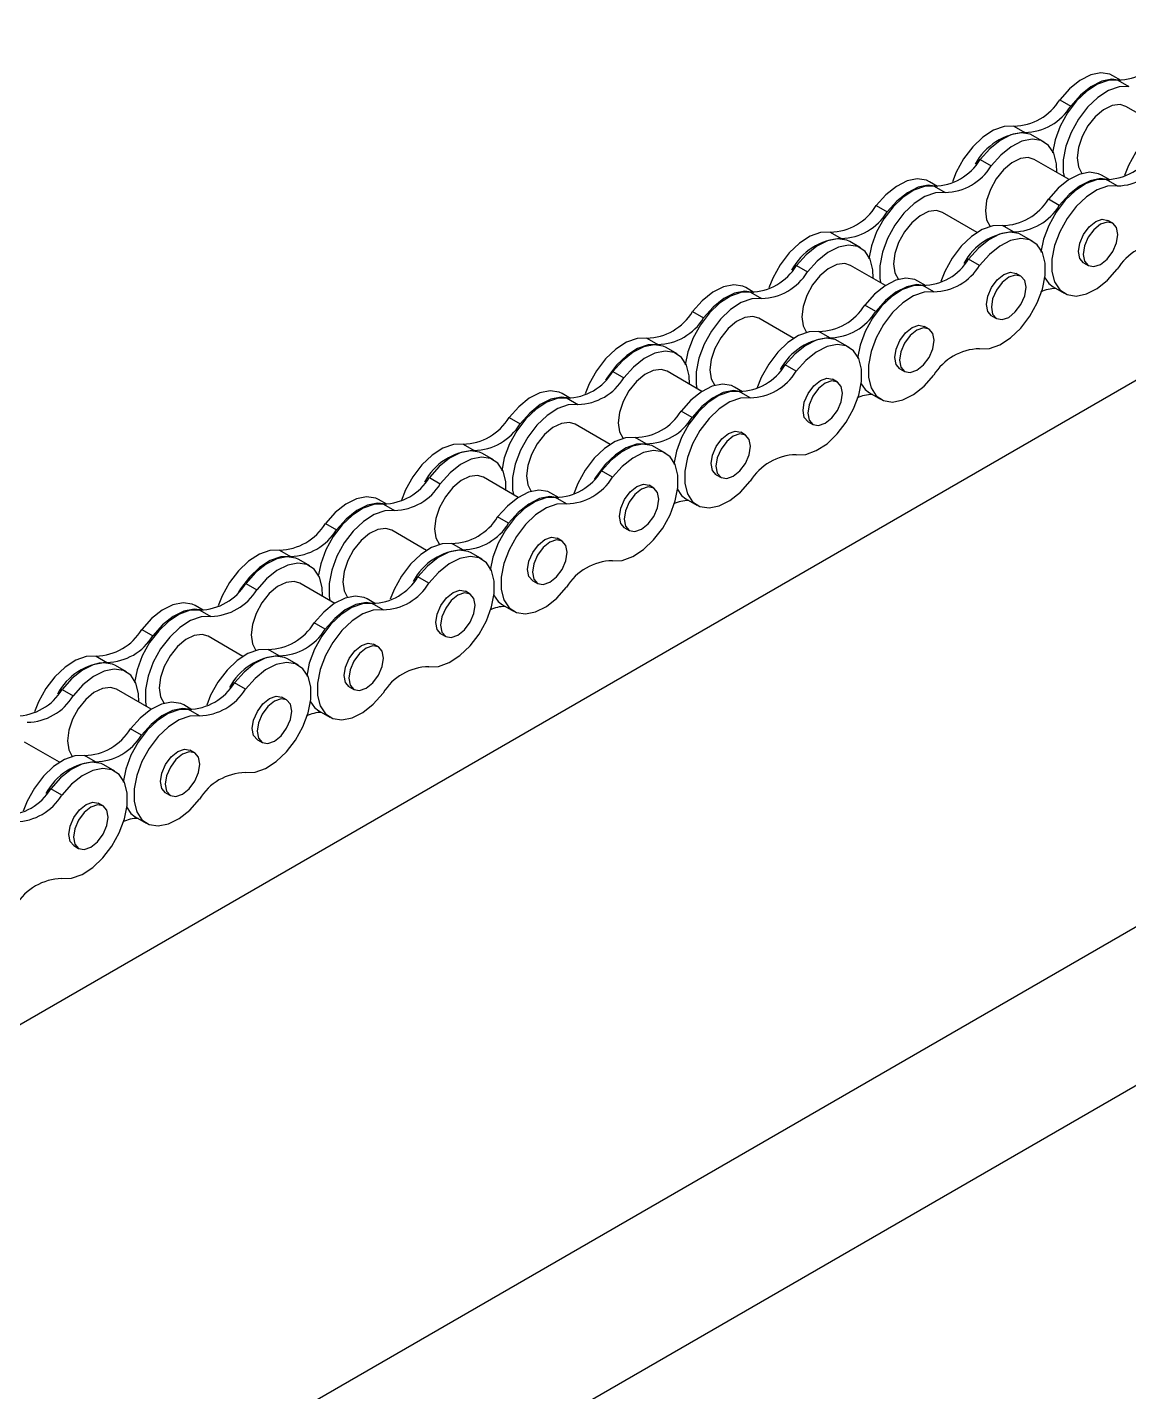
# Model space of a CAD drawing. Header units: metres. Extents: x 0 to 21025, y 0 to 14850.
# Drawn here: x 12612.5 to 12720.3, y 4971.5 to 5105 of the extents above; entities that cross this region are included whole.
import ezdxf

# ---------------------------------------------------------------- set-up
doc = ezdxf.new("R2010")
doc.units = ezdxf.units.M
doc.header["$LTSCALE"] = 25
doc.layers.add('SL4', color=4, linetype='Continuous')

msp = doc.modelspace()

# ---------------------------------------------------------------- linework, layer by layer
at = {"layer": 'SL4'}
for p, q in [((12149.854, 4740.748), (13086.753, 5281.608)), ((12196.152, 4714.021), (13133.051, 5254.881)), ((13139.786, 5243.215), (12202.887, 4702.355)), ((12719.542, 5099.795), (12718.742, 5100.256)), ((12719.21, 5099.823), (12720.285, 5099.202)), ((12713.537, 5097.913), (12714.612, 5097.293)), ((12723.426, 5095.289), (12720.019, 5097.256)), ((12709.047, 5095.321), (12710.122, 5094.701)), ((12712.019, 5093.769), (12710.944, 5094.39)), ((12705.74, 5092.047), (12706.814, 5091.426)), ((12714.446, 5090.105), (12711.039, 5092.072)), ((12718.426, 5090.071), (12717.627, 5090.532)), ((12701.581, 5089.427), (12700.782, 5089.888)), ((12701.249, 5089.455), (12702.324, 5088.834)), ((12719.169, 5089.478), (12718.094, 5090.099)), ((12713.496, 5087.569), (12712.422, 5088.189)), ((12695.577, 5087.545), (12696.652, 5086.924)), ((12705.466, 5084.921), (12702.059, 5086.888)), ((12691.087, 5084.953), (12692.162, 5084.332)), ((12709.006, 5084.977), (12707.932, 5085.597)), ((12718.719, 5085.835), (12718.253, 5086.104)), ((12694.059, 5083.401), (12692.984, 5084.021)), ((12710.903, 5084.045), (12709.829, 5084.666)), ((12705.699, 5081.702), (12704.624, 5082.322)), ((12687.779, 5081.678), (12688.854, 5081.058)), ((12696.486, 5079.737), (12693.079, 5081.703)), ((12709.739, 5080.651), (12709.273, 5080.92)), ((12715.855, 5081.95), (12716.321, 5081.681)), ((12700.466, 5079.702), (12699.666, 5080.164)), ((12701.208, 5079.11), (12700.134, 5079.73)), ((12712.889, 5079.596), (12713.964, 5078.975)), ((12683.621, 5079.058), (12682.821, 5079.52)), ((12683.289, 5079.086), (12684.364, 5078.466)), ((12677.616, 5077.177), (12678.691, 5076.556)), ((12695.536, 5077.2), (12694.461, 5077.821)), ((12687.505, 5074.553), (12684.098, 5076.519)), ((12700.759, 5075.467), (12700.293, 5075.736)), ((12706.875, 5076.766), (12707.341, 5076.497)), ((12673.126, 5074.584), (12674.201, 5073.964)), ((12691.046, 5074.608), (12689.971, 5075.229)), ((12692.943, 5073.677), (12691.868, 5074.297)), ((12676.098, 5073.033), (12675.023, 5073.653)), ((12687.738, 5071.334), (12686.663, 5071.954)), ((12697.895, 5071.581), (12698.36, 5071.313)), ((12669.819, 5071.31), (12670.893, 5070.689)), ((12678.525, 5069.368), (12675.118, 5071.335)), ((12691.778, 5070.283), (12691.313, 5070.552)), ((12665.66, 5068.69), (12664.861, 5069.151)), ((12682.505, 5069.334), (12681.706, 5069.796)), ((12683.248, 5068.741), (12682.173, 5069.362)), ((12694.929, 5069.227), (12696.004, 5068.607)), ((12665.328, 5068.718), (12666.403, 5068.097)), ((12659.656, 5066.808), (12660.731, 5066.188)), ((12677.575, 5066.832), (12676.501, 5067.452)), ((12688.914, 5066.397), (12689.38, 5066.128)), ((12669.545, 5064.184), (12666.138, 5066.151)), ((12682.798, 5065.099), (12682.332, 5065.367)), ((12655.166, 5064.216), (12656.241, 5063.596)), ((12673.085, 5064.24), (12672.011, 5064.86)), ((12674.982, 5063.308), (12673.908, 5063.929)), ((12658.138, 5062.664), (12657.063, 5063.285)), ((12651.858, 5060.942), (12652.933, 5060.321)), ((12660.565, 5059), (12657.158, 5060.967)), ((12669.778, 5060.965), (12668.703, 5061.586)), ((12679.934, 5061.213), (12680.4, 5060.944)), ((12673.818, 5059.914), (12673.352, 5060.183)), ((12647.7, 5058.321), (12646.9, 5058.783)), ((12647.368, 5058.349), (12648.443, 5057.729)), ((12664.545, 5058.966), (12663.745, 5059.427)), ((12665.287, 5058.373), (12664.213, 5058.994)), ((12676.968, 5058.859), (12678.043, 5058.238)), ((12659.615, 5056.464), (12658.54, 5057.084)), ((12641.695, 5056.44), (12642.77, 5055.819)), ((12651.584, 5053.816), (12648.177, 5055.783)), ((12670.954, 5056.029), (12671.42, 5055.76)), ((12655.125, 5053.871), (12654.05, 5054.492)), ((12664.838, 5054.73), (12664.372, 5054.999)), ((12637.205, 5053.848), (12638.28, 5053.227)), ((12640.177, 5052.296), (12639.102, 5052.916)), ((12657.022, 5052.94), (12655.947, 5053.56)), ((12633.898, 5050.573), (12634.972, 5049.953)), ((12642.604, 5048.632), (12639.197, 5050.598)), ((12651.817, 5050.597), (12650.742, 5051.217)), ((12661.974, 5050.845), (12662.439, 5050.576)), ((12646.584, 5048.597), (12645.785, 5049.059)), ((12655.857, 5049.546), (12655.392, 5049.815)), ((12629.739, 5047.953), (12628.94, 5048.415)), ((12629.407, 5047.981), (12630.482, 5047.361)), ((12647.327, 5048.005), (12646.252, 5048.625)), ((12659.008, 5048.491), (12660.083, 5047.87)), ((12641.654, 5046.095), (12640.58, 5046.716)), ((12623.735, 5046.071), (12624.81, 5045.451)), ((12633.624, 5043.447), (12630.217, 5045.414)), ((12652.993, 5045.66), (12653.459, 5045.392)), ((12637.164, 5043.503), (12636.09, 5044.124)), ((12646.877, 5044.362), (12646.411, 5044.631)), ((12619.245, 5043.479), (12620.32, 5042.859)), ((12622.217, 5041.927), (12621.142, 5042.548)), ((12639.061, 5042.572), (12637.987, 5043.192)), ((12633.857, 5040.228), (12632.782, 5040.849)), ((12615.937, 5040.205), (12617.012, 5039.584)), ((12624.644, 5038.263), (12621.237, 5040.23)), ((12644.013, 5040.476), (12644.479, 5040.207)), ((12628.624, 5038.229), (12627.824, 5038.69)), ((12629.366, 5037.636), (12628.292, 5038.257)), ((12637.897, 5039.178), (12637.431, 5039.446)), ((12641.047, 5038.122), (12642.122, 5037.502)), ((12623.694, 5035.727), (12622.619, 5036.347)), ((12615.663, 5033.079), (12612.256, 5035.046)), ((12628.917, 5033.993), (12628.451, 5034.262)), ((12635.033, 5035.292), (12635.499, 5035.023)), ((12619.204, 5033.135), (12618.129, 5033.755)), ((12621.101, 5032.203), (12620.026, 5032.824)), ((12615.896, 5029.86), (12614.821, 5030.481)), ((12619.936, 5028.809), (12619.471, 5029.078)), ((12626.053, 5030.108), (12626.518, 5029.839)), ((12623.087, 5027.754), (12624.162, 5027.133)), ((12617.072, 5024.924), (12617.538, 5024.655))]:
    msp.add_line(p, q, dxfattribs=at)
at = {"layer": 'SL4', "flags": 128}
for points in [[(12719.21, 5099.823), (12718.26, 5099.791), (12717.23, 5099.424), (12716.182, 5098.744), (12715.184, 5097.793), (12714.297, 5096.632), (12713.579, 5095.334), (12713.073, 5093.98), (12712.819, 5092.718)], [(12718.742, 5100.256), (12718.45, 5100.395), (12717.564, 5100.532), (12716.565, 5100.33), (12715.518, 5099.801), (12714.487, 5098.978), (12713.537, 5097.913)], [(12719.46, 5099.797), (12718.639, 5099.912), (12717.64, 5099.71), (12716.593, 5099.18), (12715.562, 5098.358), (12714.612, 5097.293)], [(12720.285, 5099.202), (12719.335, 5099.171), (12718.304, 5098.804), (12717.257, 5098.123), (12716.258, 5097.173), (12715.372, 5096.012), (12714.653, 5094.714), (12714.148, 5093.36), (12713.887, 5092.035), (12713.887, 5090.823), (12713.961, 5090.385)], [(12720.019, 5097.256), (12719.44, 5097.435), (12718.663, 5097.339), (12717.83, 5096.93), (12717.017, 5096.246), (12716.294, 5095.347), (12715.726, 5094.312), (12715.364, 5093.235), (12715.239, 5092.21)], [(12725.892, 5095.965), (12724.943, 5095.934), (12723.912, 5095.566), (12722.864, 5094.886), (12721.866, 5093.936), (12720.979, 5092.775), (12720.261, 5091.477), (12719.874, 5090.507)], [(12709.047, 5095.321), (12708.098, 5095.29), (12707.067, 5094.922), (12706.019, 5094.242), (12705.021, 5093.292), (12704.135, 5092.131), (12703.416, 5090.832), (12703.03, 5089.862)], [(12710.944, 5094.39), (12710.652, 5094.528), (12709.766, 5094.666), (12708.767, 5094.463), (12707.72, 5093.934), (12706.689, 5093.111), (12705.74, 5092.047)], [(12713.24, 5090.802), (12713.212, 5091.646), (12712.951, 5092.669), (12712.446, 5093.439), (12711.727, 5093.908), (12710.841, 5094.045), (12709.842, 5093.843), (12708.795, 5093.314), (12707.764, 5092.491), (12706.814, 5091.426)], [(12711.039, 5092.072), (12710.459, 5092.251), (12709.682, 5092.154), (12708.85, 5091.746), (12708.036, 5091.062), (12707.314, 5090.162), (12706.746, 5089.128), (12706.384, 5088.051), (12706.259, 5087.026)], [(12715.239, 5092.21), (12715.364, 5091.329), (12715.709, 5090.689)], [(12717.627, 5090.532), (12717.334, 5090.671), (12716.448, 5090.808), (12715.45, 5090.606), (12714.402, 5090.077), (12713.371, 5089.254), (12712.422, 5088.189)], [(12701.249, 5089.455), (12700.3, 5089.423), (12699.269, 5089.056), (12698.221, 5088.375), (12697.223, 5087.425), (12696.337, 5086.264), (12695.618, 5084.966), (12695.112, 5083.612), (12694.858, 5082.35)], [(12700.782, 5089.888), (12700.49, 5090.026), (12699.603, 5090.164), (12698.605, 5089.962), (12697.557, 5089.433), (12696.526, 5088.61), (12695.577, 5087.545)], [(12701.5, 5089.429), (12700.678, 5089.543), (12699.68, 5089.341), (12698.632, 5088.812), (12697.601, 5087.989), (12696.652, 5086.924)], [(12718.094, 5090.099), (12717.145, 5090.067), (12716.114, 5089.7), (12715.066, 5089.019), (12714.068, 5088.069), (12713.181, 5086.908), (12712.463, 5085.61), (12711.957, 5084.256), (12711.703, 5082.994)], [(12719.169, 5089.478), (12718.219, 5089.447), (12717.189, 5089.079), (12716.141, 5088.399), (12715.143, 5087.448), (12714.256, 5086.288), (12713.538, 5084.989), (12713.032, 5083.635), (12712.771, 5082.311), (12712.771, 5081.099), (12713.032, 5080.076), (12713.538, 5079.305), (12714.256, 5078.837), (12715.143, 5078.7), (12716.141, 5078.902), (12717.189, 5079.431), (12718.219, 5080.254), (12719.169, 5081.318)], [(12718.344, 5090.073), (12717.523, 5090.188), (12716.524, 5089.985), (12715.477, 5089.456), (12714.446, 5088.633), (12713.496, 5087.569)], [(12702.324, 5088.834), (12701.375, 5088.803), (12700.344, 5088.435), (12699.296, 5087.755), (12698.298, 5086.804), (12697.412, 5085.644), (12696.693, 5084.345), (12696.187, 5082.991), (12695.926, 5081.667), (12695.926, 5080.455), (12696, 5080.017)], [(12702.059, 5086.888), (12701.479, 5087.067), (12700.702, 5086.97), (12699.87, 5086.562), (12699.056, 5085.878), (12698.333, 5084.978), (12697.766, 5083.944), (12697.403, 5082.867), (12697.279, 5081.842)], [(12706.259, 5087.026), (12706.384, 5086.145), (12706.729, 5085.505)], [(12691.087, 5084.953), (12690.137, 5084.921), (12689.107, 5084.554), (12688.059, 5083.874), (12687.061, 5082.923), (12686.174, 5081.762), (12685.456, 5080.464), (12685.069, 5079.494)], [(12707.932, 5085.597), (12706.982, 5085.566), (12705.951, 5085.198), (12704.904, 5084.518), (12703.905, 5083.567), (12703.019, 5082.406), (12702.3, 5081.108), (12701.914, 5080.138)], [(12709.829, 5084.666), (12709.536, 5084.804), (12708.65, 5084.941), (12707.652, 5084.739), (12706.604, 5084.21), (12705.573, 5083.387), (12704.624, 5082.322)], [(12715.358, 5083.048), (12715.487, 5083.872), (12715.855, 5084.719), (12716.405, 5085.462), (12717.054, 5085.985), (12717.703, 5086.211), (12718.253, 5086.104)], [(12715.824, 5082.779), (12715.953, 5082.104), (12716.321, 5081.681), (12716.871, 5081.574), (12717.52, 5081.8), (12718.169, 5082.323), (12718.719, 5083.066), (12719.087, 5083.913), (12719.216, 5084.737), (12719.087, 5085.412), (12718.719, 5085.835), (12718.169, 5085.942), (12717.52, 5085.717), (12716.871, 5085.193), (12716.321, 5084.451), (12715.953, 5083.603), (12715.824, 5082.779)], [(12692.984, 5084.021), (12692.692, 5084.16), (12691.805, 5084.297), (12690.807, 5084.095), (12689.759, 5083.566), (12688.728, 5082.743), (12687.779, 5081.678)], [(12695.279, 5080.433), (12695.252, 5081.277), (12694.991, 5082.301), (12694.485, 5083.071), (12693.766, 5083.539), (12692.88, 5083.677), (12691.882, 5083.474), (12690.834, 5082.945), (12689.803, 5082.123), (12688.854, 5081.058)], [(12705.699, 5073.542), (12706.648, 5073.574), (12707.679, 5073.941), (12708.726, 5074.621), (12709.725, 5075.572), (12710.611, 5076.733), (12711.33, 5078.031), (12711.836, 5079.385), (12712.097, 5080.71), (12712.097, 5081.922), (12711.836, 5082.945), (12711.33, 5083.715), (12710.611, 5084.183), (12709.725, 5084.321), (12708.726, 5084.119), (12707.679, 5083.59), (12706.648, 5082.767), (12705.699, 5081.702)], [(12715.855, 5081.95), (12715.855, 5081.95), (12715.487, 5082.373), (12715.358, 5083.048)], [(12693.079, 5081.703), (12692.499, 5081.882), (12691.722, 5081.786), (12690.89, 5081.378), (12690.076, 5080.693), (12689.353, 5079.794), (12688.785, 5078.76), (12688.423, 5077.682), (12688.299, 5076.657)], [(12697.279, 5081.842), (12697.403, 5080.96), (12697.749, 5080.32)], [(12706.378, 5077.864), (12706.507, 5078.688), (12706.875, 5079.535), (12707.425, 5080.277), (12708.074, 5080.801), (12708.723, 5081.027), (12709.273, 5080.92)], [(12682.821, 5079.52), (12682.529, 5079.658), (12681.643, 5079.795), (12680.644, 5079.593), (12679.597, 5079.064), (12678.566, 5078.241), (12677.616, 5077.177)], [(12700.134, 5079.73), (12699.184, 5079.699), (12698.153, 5079.331), (12697.106, 5078.651), (12696.107, 5077.701), (12695.221, 5076.54), (12694.502, 5075.242), (12693.997, 5073.888), (12693.742, 5072.626)], [(12699.666, 5080.164), (12699.374, 5080.302), (12698.487, 5080.44), (12697.489, 5080.237), (12696.442, 5079.708), (12695.411, 5078.885), (12694.461, 5077.821)], [(12700.384, 5079.705), (12699.562, 5079.819), (12698.564, 5079.617), (12697.516, 5079.088), (12696.485, 5078.265), (12695.536, 5077.2)], [(12706.844, 5077.595), (12706.973, 5076.92), (12707.34, 5076.497), (12707.891, 5076.39), (12708.54, 5076.615), (12709.189, 5077.139), (12709.739, 5077.881), (12710.107, 5078.729), (12710.236, 5079.553), (12710.107, 5080.228), (12709.739, 5080.651), (12709.189, 5080.758), (12708.54, 5080.532), (12707.891, 5080.009), (12707.34, 5079.266), (12706.973, 5078.419), (12706.844, 5077.595)], [(12712.016, 5080.566), (12712.463, 5079.926), (12712.889, 5079.596)], [(12683.289, 5079.086), (12682.339, 5079.055), (12681.309, 5078.687), (12680.261, 5078.007), (12679.263, 5077.056), (12678.376, 5075.896), (12677.658, 5074.597), (12677.152, 5073.243), (12676.898, 5071.982)], [(12684.364, 5078.466), (12683.414, 5078.434), (12682.383, 5078.067), (12681.336, 5077.386), (12680.337, 5076.436), (12679.451, 5075.275), (12678.732, 5073.977), (12678.227, 5072.623), (12677.966, 5071.298), (12677.966, 5070.086), (12678.04, 5069.649)], [(12683.539, 5079.061), (12682.718, 5079.175), (12681.719, 5078.973), (12680.672, 5078.444), (12679.641, 5077.621), (12678.691, 5076.556)], [(12701.208, 5079.11), (12700.259, 5079.078), (12699.228, 5078.711), (12698.18, 5078.031), (12697.182, 5077.08), (12696.296, 5075.919), (12695.577, 5074.621), (12695.071, 5073.267), (12694.81, 5071.942), (12694.81, 5070.73), (12695.071, 5069.707), (12695.577, 5068.937), (12696.296, 5068.469), (12697.182, 5068.331), (12698.18, 5068.533), (12699.228, 5069.062), (12700.259, 5069.885), (12701.208, 5070.95)], [(12706.875, 5076.766), (12706.875, 5076.766), (12706.507, 5077.189), (12706.378, 5077.864)], [(12684.098, 5076.519), (12683.519, 5076.698), (12682.742, 5076.602), (12681.909, 5076.193), (12681.096, 5075.509), (12680.373, 5074.61), (12679.805, 5073.576), (12679.443, 5072.498), (12679.318, 5071.473)], [(12688.299, 5076.657), (12688.423, 5075.776), (12688.768, 5075.136)], [(12697.398, 5072.679), (12697.527, 5073.503), (12697.895, 5074.351), (12698.445, 5075.093), (12699.094, 5075.617), (12699.743, 5075.843), (12700.293, 5075.736)], [(12697.863, 5072.411), (12697.993, 5071.736), (12698.36, 5071.313), (12698.91, 5071.206), (12699.559, 5071.431), (12700.208, 5071.955), (12700.759, 5072.697), (12701.126, 5073.545), (12701.255, 5074.369), (12701.126, 5075.044), (12700.759, 5075.467), (12700.208, 5075.574), (12699.559, 5075.348), (12698.91, 5074.824), (12698.36, 5074.082), (12697.993, 5073.235), (12697.863, 5072.411)], [(12673.126, 5074.584), (12672.177, 5074.553), (12671.146, 5074.186), (12670.098, 5073.505), (12669.1, 5072.555), (12668.214, 5071.394), (12667.495, 5070.096), (12667.109, 5069.126)], [(12689.971, 5075.229), (12689.022, 5075.197), (12687.991, 5074.83), (12686.943, 5074.149), (12685.945, 5073.199), (12685.058, 5072.038), (12684.34, 5070.74), (12683.913, 5069.648)], [(12691.868, 5074.297), (12691.576, 5074.435), (12690.689, 5074.573), (12689.691, 5074.371), (12688.644, 5073.842), (12687.613, 5073.019), (12686.663, 5071.954)], [(12674.201, 5073.964), (12673.252, 5073.933), (12672.221, 5073.565), (12671.173, 5072.885), (12670.175, 5071.934), (12669.289, 5070.773), (12669.101, 5070.475)], [(12675.023, 5073.653), (12674.731, 5073.791), (12673.845, 5073.929), (12672.846, 5073.727), (12671.799, 5073.197), (12670.768, 5072.375), (12669.819, 5071.31)], [(12677.319, 5070.065), (12677.291, 5070.909), (12677.03, 5071.932), (12676.525, 5072.702), (12675.806, 5073.171), (12674.92, 5073.308), (12673.921, 5073.106), (12672.874, 5072.577), (12671.843, 5071.754), (12670.893, 5070.689)], [(12687.738, 5063.174), (12688.687, 5063.205), (12689.718, 5063.573), (12690.766, 5064.253), (12691.764, 5065.203), (12692.651, 5066.364), (12693.369, 5067.663), (12693.875, 5069.017), (12694.136, 5070.341), (12694.136, 5071.553), (12693.875, 5072.576), (12693.369, 5073.346), (12692.651, 5073.815), (12691.764, 5073.952), (12690.766, 5073.75), (12689.718, 5073.221), (12688.687, 5072.398), (12687.738, 5071.334)], [(12697.895, 5071.581), (12697.895, 5071.581), (12697.527, 5072.005), (12697.398, 5072.679)], [(12675.118, 5071.335), (12674.538, 5071.514), (12673.761, 5071.418), (12672.929, 5071.009), (12672.115, 5070.325), (12671.393, 5069.426), (12670.825, 5068.391), (12670.463, 5067.314), (12670.338, 5066.289)], [(12679.318, 5071.473), (12679.443, 5070.592), (12679.788, 5069.952)], [(12688.418, 5067.495), (12688.547, 5068.319), (12688.914, 5069.167), (12689.465, 5069.909), (12690.114, 5070.433), (12690.763, 5070.658), (12691.313, 5070.552)], [(12688.883, 5067.226), (12689.012, 5066.552), (12689.38, 5066.128), (12689.93, 5066.022), (12690.579, 5066.247), (12691.228, 5066.771), (12691.778, 5067.513), (12692.146, 5068.361), (12692.275, 5069.185), (12692.146, 5069.86), (12691.778, 5070.283), (12691.228, 5070.39), (12690.579, 5070.164), (12689.93, 5069.64), (12689.38, 5068.898), (12689.012, 5068.051), (12688.883, 5067.226)], [(12664.861, 5069.151), (12664.569, 5069.29), (12663.682, 5069.427), (12662.684, 5069.225), (12661.636, 5068.696), (12660.605, 5067.873), (12659.656, 5066.808)], [(12682.173, 5069.362), (12681.224, 5069.33), (12680.193, 5068.963), (12679.145, 5068.283), (12678.147, 5067.332), (12677.26, 5066.171), (12676.542, 5064.873), (12676.036, 5063.519), (12675.782, 5062.257)], [(12681.706, 5069.796), (12681.413, 5069.934), (12680.527, 5070.071), (12679.529, 5069.869), (12678.481, 5069.34), (12677.45, 5068.517), (12676.501, 5067.452)], [(12682.423, 5069.337), (12681.602, 5069.451), (12680.603, 5069.249), (12679.556, 5068.719), (12678.525, 5067.897), (12677.575, 5066.832)], [(12694.056, 5070.198), (12694.502, 5069.558), (12694.929, 5069.227)], [(12665.328, 5068.718), (12664.379, 5068.686), (12663.348, 5068.319), (12662.3, 5067.639), (12661.302, 5066.688), (12660.416, 5065.527), (12659.697, 5064.229), (12659.191, 5062.875), (12658.937, 5061.613)], [(12666.403, 5068.097), (12665.454, 5068.066), (12664.423, 5067.698), (12663.375, 5067.018), (12662.377, 5066.068), (12661.491, 5064.907), (12660.772, 5063.609), (12660.266, 5062.255), (12660.005, 5060.93), (12660.005, 5059.718), (12660.079, 5059.28)], [(12665.578, 5068.692), (12664.757, 5068.807), (12663.759, 5068.604), (12662.711, 5068.075), (12661.68, 5067.253), (12660.731, 5066.188)], [(12683.248, 5068.741), (12682.298, 5068.71), (12681.268, 5068.343), (12680.22, 5067.662), (12679.222, 5066.712), (12678.335, 5065.551), (12677.617, 5064.253), (12677.111, 5062.899), (12676.85, 5061.574), (12676.85, 5060.362), (12677.111, 5059.339), (12677.617, 5058.569), (12678.335, 5058.1), (12679.222, 5057.963), (12680.22, 5058.165), (12681.268, 5058.694), (12682.298, 5059.517), (12683.248, 5060.582)], [(12666.138, 5066.151), (12665.558, 5066.33), (12664.781, 5066.233), (12663.949, 5065.825), (12663.135, 5065.141), (12662.412, 5064.242), (12661.845, 5063.207), (12661.482, 5062.13), (12661.358, 5061.105)], [(12670.338, 5066.289), (12670.463, 5065.408), (12670.808, 5064.768)], [(12688.914, 5066.397), (12688.914, 5066.397), (12688.547, 5066.82), (12688.418, 5067.495)], [(12679.437, 5062.311), (12679.566, 5063.135), (12679.934, 5063.983), (12680.484, 5064.725), (12681.133, 5065.249), (12681.782, 5065.474), (12682.332, 5065.367)], [(12679.903, 5062.042), (12680.032, 5061.367), (12680.4, 5060.944), (12680.95, 5060.837), (12681.599, 5061.063), (12682.248, 5061.587), (12682.798, 5062.329), (12683.166, 5063.176), (12683.295, 5064), (12683.166, 5064.675), (12682.798, 5065.099), (12682.248, 5065.205), (12681.599, 5064.98), (12680.95, 5064.456), (12680.4, 5063.714), (12680.032, 5062.866), (12679.903, 5062.042)], [(12655.166, 5064.216), (12654.216, 5064.185), (12653.185, 5063.817), (12652.138, 5063.137), (12651.14, 5062.186), (12650.253, 5061.026), (12649.535, 5059.727), (12649.108, 5058.635)], [(12657.063, 5063.285), (12656.771, 5063.423), (12655.884, 5063.56), (12654.886, 5063.358), (12653.838, 5062.829), (12652.807, 5062.006), (12651.858, 5060.942)], [(12672.011, 5064.86), (12671.061, 5064.829), (12670.03, 5064.461), (12668.983, 5063.781), (12667.984, 5062.831), (12667.098, 5061.67), (12666.379, 5060.371), (12665.953, 5059.28)], [(12673.085, 5064.24), (12672.136, 5064.208), (12671.105, 5063.841), (12670.057, 5063.161), (12669.059, 5062.21), (12668.173, 5061.049), (12667.985, 5060.751)], [(12673.908, 5063.929), (12673.615, 5064.067), (12672.729, 5064.205), (12671.731, 5064.002), (12670.683, 5063.473), (12669.652, 5062.65), (12668.703, 5061.586)], [(12669.778, 5052.805), (12670.727, 5052.837), (12671.758, 5053.204), (12672.805, 5053.885), (12673.804, 5054.835), (12674.69, 5055.996), (12675.409, 5057.294), (12675.915, 5058.648), (12676.176, 5059.973), (12676.176, 5061.185), (12675.915, 5062.208), (12675.409, 5062.978), (12674.69, 5063.447), (12673.804, 5063.584), (12672.805, 5063.382), (12671.758, 5062.853), (12670.727, 5062.03), (12669.778, 5060.965)], [(12659.358, 5059.696), (12659.331, 5060.541), (12659.07, 5061.564), (12658.564, 5062.334), (12657.845, 5062.802), (12656.959, 5062.94), (12655.961, 5062.738), (12654.913, 5062.209), (12653.882, 5061.386), (12652.933, 5060.321)], [(12679.934, 5061.213), (12679.934, 5061.213), (12679.566, 5061.636), (12679.437, 5062.311)], [(12657.158, 5060.967), (12656.578, 5061.146), (12655.801, 5061.049), (12654.969, 5060.641), (12654.155, 5059.957), (12653.432, 5059.057), (12652.864, 5058.023), (12652.502, 5056.946), (12652.378, 5055.921)], [(12661.358, 5061.105), (12661.482, 5060.224), (12661.828, 5059.584)], [(12663.745, 5059.427), (12663.453, 5059.565), (12662.566, 5059.703), (12661.568, 5059.501), (12660.521, 5058.972), (12659.49, 5058.149), (12658.54, 5057.084)], [(12670.457, 5057.127), (12670.586, 5057.951), (12670.954, 5058.799), (12671.504, 5059.541), (12672.153, 5060.064), (12672.802, 5060.29), (12673.352, 5060.183)], [(12670.923, 5056.858), (12671.052, 5056.183), (12671.419, 5055.76), (12671.97, 5055.653), (12672.619, 5055.879), (12673.268, 5056.402), (12673.818, 5057.145), (12674.186, 5057.992), (12674.315, 5058.816), (12674.186, 5059.491), (12673.818, 5059.914), (12673.268, 5060.021), (12672.619, 5059.796), (12671.97, 5059.272), (12671.419, 5058.53), (12671.052, 5057.682), (12670.923, 5056.858)], [(12676.095, 5059.83), (12676.542, 5059.189), (12676.968, 5058.859)], [(12647.368, 5058.349), (12646.418, 5058.318), (12645.388, 5057.951), (12644.34, 5057.27), (12643.342, 5056.32), (12642.455, 5055.159), (12641.737, 5053.861), (12641.231, 5052.507), (12640.999, 5051.425)], [(12646.9, 5058.783), (12646.608, 5058.921), (12645.722, 5059.059), (12644.723, 5058.857), (12643.676, 5058.327), (12642.645, 5057.505), (12641.695, 5056.44)], [(12647.618, 5058.324), (12646.797, 5058.438), (12645.798, 5058.236), (12644.751, 5057.707), (12643.72, 5056.884), (12642.77, 5055.819)], [(12664.213, 5058.994), (12663.263, 5058.962), (12662.232, 5058.595), (12661.185, 5057.914), (12660.186, 5056.964), (12659.3, 5055.803), (12658.581, 5054.505), (12658.076, 5053.151), (12657.821, 5051.889)], [(12665.287, 5058.373), (12664.338, 5058.342), (12663.307, 5057.974), (12662.259, 5057.294), (12661.261, 5056.343), (12660.375, 5055.183), (12659.656, 5053.884), (12659.15, 5052.53), (12658.889, 5051.206), (12658.889, 5049.994), (12659.15, 5048.97), (12659.656, 5048.2), (12660.375, 5047.732), (12661.261, 5047.594), (12662.259, 5047.797), (12663.307, 5048.326), (12664.338, 5049.148), (12665.287, 5050.213)], [(12664.463, 5058.968), (12663.641, 5059.082), (12662.643, 5058.88), (12661.595, 5058.351), (12660.564, 5057.528), (12659.615, 5056.464)], [(12648.443, 5057.729), (12647.493, 5057.697), (12646.462, 5057.33), (12645.415, 5056.65), (12644.416, 5055.699), (12643.53, 5054.538), (12642.811, 5053.24), (12642.306, 5051.886), (12642.045, 5050.561), (12642.045, 5049.349), (12642.119, 5048.912)], [(12670.954, 5056.029), (12670.954, 5056.029), (12670.586, 5056.452), (12670.457, 5057.127)], [(12648.177, 5055.783), (12647.598, 5055.962), (12646.821, 5055.865), (12645.988, 5055.457), (12645.175, 5054.772), (12644.452, 5053.873), (12643.884, 5052.839), (12643.522, 5051.761), (12643.397, 5050.736)], [(12652.378, 5055.921), (12652.502, 5055.039), (12652.847, 5054.399)], [(12654.05, 5054.492), (12653.101, 5054.46), (12652.07, 5054.093), (12651.022, 5053.413), (12650.024, 5052.462), (12649.137, 5051.301), (12648.419, 5050.003), (12648.032, 5049.033)], [(12661.477, 5051.943), (12661.606, 5052.767), (12661.974, 5053.614), (12662.524, 5054.357), (12663.173, 5054.88), (12663.822, 5055.106), (12664.372, 5054.999)], [(12661.942, 5051.674), (12662.072, 5050.999), (12662.439, 5050.576), (12662.989, 5050.469), (12663.638, 5050.695), (12664.287, 5051.218), (12664.838, 5051.96), (12665.205, 5052.808), (12665.334, 5053.632), (12665.205, 5054.307), (12664.838, 5054.73), (12664.287, 5054.837), (12663.638, 5054.611), (12662.989, 5054.088), (12662.439, 5053.346), (12662.072, 5052.498), (12661.942, 5051.674)], [(12637.205, 5053.848), (12636.256, 5053.816), (12635.225, 5053.449), (12634.177, 5052.768), (12633.179, 5051.818), (12632.293, 5050.657), (12631.574, 5049.359), (12631.188, 5048.389)], [(12638.28, 5053.227), (12637.331, 5053.196), (12636.3, 5052.828), (12635.252, 5052.148), (12634.254, 5051.198), (12633.368, 5050.037), (12633.18, 5049.738)], [(12639.102, 5052.916), (12638.81, 5053.055), (12637.924, 5053.192), (12636.925, 5052.99), (12635.878, 5052.461), (12634.847, 5051.638), (12633.898, 5050.573)], [(12655.947, 5053.56), (12655.655, 5053.699), (12654.768, 5053.836), (12653.77, 5053.634), (12652.723, 5053.105), (12651.692, 5052.282), (12650.742, 5051.217)], [(12651.817, 5042.437), (12652.766, 5042.468), (12653.797, 5042.836), (12654.845, 5043.516), (12655.843, 5044.467), (12656.73, 5045.628), (12657.448, 5046.926), (12657.954, 5048.28), (12658.215, 5049.604), (12658.215, 5050.816), (12657.954, 5051.84), (12657.448, 5052.61), (12656.73, 5053.078), (12655.843, 5053.216), (12654.845, 5053.014), (12653.797, 5052.484), (12652.766, 5051.662), (12651.817, 5050.597)], [(12641.398, 5049.328), (12641.37, 5050.172), (12641.109, 5051.196), (12640.604, 5051.966), (12639.885, 5052.434), (12638.999, 5052.572), (12638, 5052.369), (12636.953, 5051.84), (12635.922, 5051.017), (12634.972, 5049.953)], [(12661.974, 5050.845), (12661.974, 5050.845), (12661.606, 5051.268), (12661.477, 5051.943)], [(12639.197, 5050.598), (12638.617, 5050.777), (12637.84, 5050.681), (12637.008, 5050.272), (12636.194, 5049.588), (12635.472, 5048.689), (12634.904, 5047.655), (12634.542, 5046.577), (12634.417, 5045.552)], [(12643.397, 5050.736), (12643.522, 5049.855), (12643.867, 5049.215)], [(12645.785, 5049.059), (12645.492, 5049.197), (12644.606, 5049.334), (12643.608, 5049.132), (12642.56, 5048.603), (12641.529, 5047.78), (12640.58, 5046.716)], [(12652.497, 5046.759), (12652.626, 5047.583), (12652.993, 5048.43), (12653.544, 5049.172), (12654.193, 5049.696), (12654.842, 5049.922), (12655.392, 5049.815)], [(12652.962, 5046.49), (12653.091, 5045.815), (12653.459, 5045.392), (12654.009, 5045.285), (12654.658, 5045.51), (12655.307, 5046.034), (12655.857, 5046.776), (12656.225, 5047.624), (12656.354, 5048.448), (12656.225, 5049.123), (12655.857, 5049.546), (12655.307, 5049.653), (12654.658, 5049.427), (12654.009, 5048.904), (12653.459, 5048.161), (12653.091, 5047.314), (12652.962, 5046.49)], [(12658.135, 5049.461), (12658.581, 5048.821), (12659.008, 5048.491)], [(12629.407, 5047.981), (12628.458, 5047.95), (12627.427, 5047.582), (12626.379, 5046.902), (12625.381, 5045.951), (12624.495, 5044.79), (12623.776, 5043.492), (12623.27, 5042.138), (12623.016, 5040.876)], [(12628.94, 5048.415), (12628.648, 5048.553), (12627.761, 5048.69), (12626.763, 5048.488), (12625.715, 5047.959), (12624.684, 5047.136), (12623.735, 5046.071)], [(12629.657, 5047.956), (12628.836, 5048.07), (12627.838, 5047.868), (12626.79, 5047.339), (12625.759, 5046.516), (12624.81, 5045.451)], [(12646.252, 5048.625), (12645.303, 5048.594), (12644.272, 5048.226), (12643.224, 5047.546), (12642.226, 5046.595), (12641.339, 5045.435), (12640.621, 5044.136), (12640.115, 5042.782), (12639.861, 5041.521)], [(12647.327, 5048.005), (12646.377, 5047.973), (12645.347, 5047.606), (12644.299, 5046.925), (12643.301, 5045.975), (12642.414, 5044.814), (12641.696, 5043.516), (12641.19, 5042.162), (12640.929, 5040.837), (12640.929, 5039.625), (12641.19, 5038.602), (12641.696, 5037.832), (12642.414, 5037.363), (12643.301, 5037.226), (12644.299, 5037.428), (12645.347, 5037.957), (12646.377, 5038.78), (12647.327, 5039.845)], [(12646.503, 5048.6), (12645.681, 5048.714), (12644.682, 5048.512), (12643.635, 5047.983), (12642.604, 5047.16), (12641.654, 5046.095)], [(12630.482, 5047.361), (12629.533, 5047.329), (12628.502, 5046.962), (12627.454, 5046.281), (12626.456, 5045.331), (12625.57, 5044.17), (12624.851, 5042.872), (12624.345, 5041.518), (12624.084, 5040.193), (12624.084, 5038.981), (12624.158, 5038.543)], [(12652.993, 5045.66), (12652.993, 5045.66), (12652.626, 5046.084), (12652.497, 5046.759)], [(12630.217, 5045.414), (12629.637, 5045.593), (12628.86, 5045.497), (12628.028, 5045.088), (12627.214, 5044.404), (12626.491, 5043.505), (12625.924, 5042.47), (12625.561, 5041.393), (12625.437, 5040.368)], [(12634.417, 5045.552), (12634.542, 5044.671), (12634.887, 5044.031)], [(12636.09, 5044.124), (12635.14, 5044.092), (12634.109, 5043.725), (12633.062, 5043.044), (12632.063, 5042.094), (12631.177, 5040.933), (12630.458, 5039.635), (12630.072, 5038.665)], [(12643.516, 5041.574), (12643.645, 5042.398), (12644.013, 5043.246), (12644.563, 5043.988), (12645.212, 5044.512), (12645.861, 5044.738), (12646.411, 5044.631)], [(12643.982, 5041.306), (12644.111, 5040.631), (12644.479, 5040.207), (12645.029, 5040.101), (12645.678, 5040.326), (12646.327, 5040.85), (12646.877, 5041.592), (12647.245, 5042.44), (12647.374, 5043.264), (12647.245, 5043.939), (12646.877, 5044.362), (12646.327, 5044.469), (12645.678, 5044.243), (12645.029, 5043.719), (12644.479, 5042.977), (12644.111, 5042.13), (12643.982, 5041.306)], [(12619.245, 5043.479), (12618.295, 5043.448), (12617.264, 5043.08), (12616.217, 5042.4), (12615.219, 5041.45), (12614.332, 5040.289), (12613.614, 5038.991), (12613.227, 5038.021)], [(12621.142, 5042.548), (12620.85, 5042.686), (12619.963, 5042.824), (12618.965, 5042.621), (12617.917, 5042.092), (12616.886, 5041.27), (12615.937, 5040.205)], [(12623.437, 5038.96), (12623.41, 5039.804), (12623.149, 5040.827), (12622.643, 5041.597), (12621.924, 5042.066), (12621.038, 5042.203), (12620.04, 5042.001), (12618.992, 5041.472), (12617.961, 5040.649), (12617.012, 5039.584)], [(12637.987, 5043.192), (12637.694, 5043.33), (12636.808, 5043.468), (12635.81, 5043.266), (12634.762, 5042.736), (12633.731, 5041.914), (12632.782, 5040.849)], [(12633.857, 5032.069), (12634.806, 5032.1), (12635.837, 5032.468), (12636.884, 5033.148), (12637.883, 5034.098), (12638.769, 5035.259), (12639.488, 5036.557), (12639.994, 5037.911), (12640.255, 5039.236), (12640.255, 5040.448), (12639.994, 5041.471), (12639.488, 5042.241), (12638.769, 5042.71), (12637.883, 5042.847), (12636.884, 5042.645), (12635.837, 5042.116), (12634.806, 5041.293), (12633.857, 5040.228)], [(12644.013, 5040.476), (12644.013, 5040.476), (12643.645, 5040.899), (12643.516, 5041.574)], [(12621.237, 5040.23), (12620.657, 5040.409), (12619.88, 5040.313), (12619.048, 5039.904), (12618.234, 5039.22), (12617.511, 5038.321), (12616.943, 5037.286), (12616.581, 5036.209), (12616.457, 5035.184)], [(12625.437, 5040.368), (12625.561, 5039.487), (12625.907, 5038.847)], [(12634.536, 5036.39), (12634.665, 5037.214), (12635.033, 5038.062), (12635.583, 5038.804), (12636.232, 5039.328), (12636.881, 5039.553), (12637.431, 5039.446)], [(12628.292, 5038.257), (12627.342, 5038.225), (12626.311, 5037.858), (12625.264, 5037.178), (12624.265, 5036.227), (12623.379, 5035.066), (12622.66, 5033.768), (12622.155, 5032.414), (12621.9, 5031.152)], [(12627.824, 5038.69), (12627.532, 5038.829), (12626.645, 5038.966), (12625.647, 5038.764), (12624.6, 5038.235), (12623.569, 5037.412), (12622.619, 5036.347)], [(12628.542, 5038.231), (12627.72, 5038.346), (12626.722, 5038.143), (12625.674, 5037.614), (12624.643, 5036.792), (12623.694, 5035.727)], [(12635.002, 5036.121), (12635.131, 5035.446), (12635.498, 5035.023), (12636.049, 5034.916), (12636.698, 5035.142), (12637.347, 5035.666), (12637.897, 5036.408), (12638.265, 5037.256), (12638.394, 5038.08), (12638.265, 5038.754), (12637.897, 5039.178), (12637.347, 5039.285), (12636.698, 5039.059), (12636.049, 5038.535), (12635.498, 5037.793), (12635.131, 5036.945), (12635.002, 5036.121)], [(12640.174, 5039.093), (12640.621, 5038.452), (12641.047, 5038.122)], [(12629.366, 5037.636), (12628.417, 5037.605), (12627.386, 5037.237), (12626.338, 5036.557), (12625.34, 5035.607), (12624.454, 5034.446), (12623.735, 5033.148), (12623.229, 5031.794), (12622.968, 5030.469), (12622.968, 5029.257), (12623.229, 5028.234), (12623.735, 5027.464), (12624.454, 5026.995), (12625.34, 5026.858), (12626.338, 5027.06), (12627.386, 5027.589), (12628.417, 5028.412), (12629.366, 5029.477)], [(12635.033, 5035.292), (12635.033, 5035.292), (12634.665, 5035.715), (12634.536, 5036.39)], [(12616.457, 5035.184), (12616.581, 5034.303), (12616.926, 5033.663)], [(12625.556, 5031.206), (12625.685, 5032.03), (12626.053, 5032.878), (12626.603, 5033.62), (12627.252, 5034.144), (12627.901, 5034.369), (12628.451, 5034.262)], [(12618.129, 5033.755), (12617.18, 5033.724), (12616.149, 5033.356), (12615.101, 5032.676), (12614.103, 5031.725), (12613.216, 5030.565), (12612.498, 5029.266), (12612.111, 5028.296)], [(12620.026, 5032.824), (12619.734, 5032.962), (12618.847, 5033.099), (12617.849, 5032.897), (12616.802, 5032.368), (12615.771, 5031.545), (12614.821, 5030.481)], [(12626.021, 5030.937), (12626.151, 5030.262), (12626.518, 5029.839), (12627.068, 5029.732), (12627.717, 5029.958), (12628.366, 5030.482), (12628.917, 5031.224), (12629.284, 5032.071), (12629.413, 5032.895), (12629.284, 5033.57), (12628.917, 5033.993), (12628.366, 5034.1), (12627.717, 5033.875), (12627.068, 5033.351), (12626.518, 5032.609), (12626.151, 5031.761), (12626.021, 5030.937)], [(12615.896, 5021.7), (12616.845, 5021.732), (12617.876, 5022.099), (12618.924, 5022.779), (12619.922, 5023.73), (12620.809, 5024.891), (12621.527, 5026.189), (12622.033, 5027.543), (12622.294, 5028.868), (12622.294, 5030.08), (12622.033, 5031.103), (12621.527, 5031.873), (12620.809, 5032.341), (12619.922, 5032.479), (12618.924, 5032.277), (12617.876, 5031.748), (12616.845, 5030.925), (12615.896, 5029.86)], [(12626.053, 5030.108), (12626.053, 5030.108), (12625.685, 5030.531), (12625.556, 5031.206)], [(12616.576, 5026.022), (12616.705, 5026.846), (12617.072, 5027.693), (12617.623, 5028.436), (12618.272, 5028.959), (12618.921, 5029.185), (12619.471, 5029.078)], [(12617.041, 5025.753), (12617.17, 5025.078), (12617.538, 5024.655), (12618.088, 5024.548), (12618.737, 5024.774), (12619.386, 5025.297), (12619.936, 5026.04), (12620.304, 5026.887), (12620.433, 5027.711), (12620.304, 5028.386), (12619.936, 5028.809), (12619.386, 5028.916), (12618.737, 5028.691), (12618.088, 5028.167), (12617.538, 5027.425), (12617.17, 5026.577), (12617.041, 5025.753)], [(12622.214, 5028.724), (12622.66, 5028.084), (12623.087, 5027.754)], [(12617.072, 5024.924), (12617.072, 5024.924), (12616.705, 5025.347), (12616.576, 5026.022)]]:
    msp.add_lwpolyline(points, dxfattribs=at)
at = {"layer": 'SL4'}
for centre, radius, start, end in [((12719.1, 5105.198), 5.376, 271.17027, 328.82435), ((12708.938, 5100.696), 5.376, 271.17027, 328.82435), ((12710.012, 5100.076), 5.376, 271.17027, 328.82435), ((12710.44, 5088.854), 5.855, 93.11014, 152.07323), ((12701.14, 5094.83), 5.376, 271.17027, 328.82435), ((12717.984, 5095.474), 5.376, 271.17027, 328.82435), ((12719.059, 5094.853), 5.376, 271.17027, 328.82435), ((12702.214, 5094.209), 5.376, 271.17027, 328.82435), ((12707.822, 5090.972), 5.376, 271.17027, 328.82435), ((12708.897, 5090.352), 5.376, 271.17027, 328.82435), ((12690.977, 5090.328), 5.376, 271.17027, 328.82435), ((12692.052, 5089.708), 5.376, 271.17027, 328.82435), ((12709.324, 5079.13), 5.855, 93.11014, 152.07323), ((12692.479, 5078.486), 5.855, 93.11014, 152.07323), ((12723.769, 5078.535), 5.376, 91.17027, 148.82435), ((12700.024, 5085.106), 5.376, 271.17027, 328.82435), ((12683.179, 5084.461), 5.376, 271.17027, 328.82435), ((12684.254, 5083.841), 5.376, 271.17027, 328.82435), ((12701.099, 5084.485), 5.376, 271.17027, 328.82435), ((12713.199, 5075.949), 3.488, 90.56121, 116.02926), ((12673.017, 5079.96), 5.376, 271.17027, 328.82435), ((12689.861, 5080.604), 5.376, 271.17027, 328.82435), ((12690.936, 5079.983), 5.376, 271.17027, 328.82435), ((12674.091, 5079.339), 5.376, 271.17027, 328.82435), ((12691.364, 5068.762), 5.855, 93.11014, 152.07323), ((12705.808, 5068.167), 5.376, 91.17027, 148.82435), ((12682.063, 5074.737), 5.376, 271.17027, 328.82435), ((12665.219, 5074.093), 5.376, 271.17027, 328.82435), ((12666.293, 5073.473), 5.376, 271.17027, 328.82435), ((12683.138, 5074.117), 5.376, 271.17027, 328.82435), ((12695.238, 5065.58), 3.488, 90.56121, 116.02926), ((12655.056, 5069.591), 5.376, 271.17027, 328.82435), ((12671.901, 5070.235), 5.376, 271.17027, 328.82435), ((12672.976, 5069.615), 5.376, 271.17027, 328.82435), ((12656.131, 5068.971), 5.376, 271.17027, 328.82435), ((12656.558, 5057.749), 5.855, 93.11014, 152.07323), ((12687.848, 5057.798), 5.376, 91.17027, 148.82435), ((12647.258, 5063.725), 5.376, 271.17027, 328.82435), ((12664.103, 5064.369), 5.376, 271.17027, 328.82435), ((12665.178, 5063.748), 5.376, 271.17027, 328.82435), ((12648.333, 5063.104), 5.376, 271.17027, 328.82435), ((12677.278, 5055.212), 3.488, 90.56121, 116.02926), ((12653.94, 5059.867), 5.376, 271.17027, 328.82435), ((12637.096, 5059.223), 5.376, 271.17027, 328.82435), ((12638.17, 5058.603), 5.376, 271.17027, 328.82435), ((12655.015, 5059.247), 5.376, 271.17027, 328.82435), ((12655.443, 5048.025), 5.855, 93.11014, 152.07323), ((12669.887, 5047.43), 5.376, 91.17027, 148.82435), ((12629.298, 5053.356), 5.376, 271.17027, 328.82435), ((12646.142, 5054), 5.376, 271.17027, 328.82435), ((12647.217, 5053.38), 5.376, 271.17027, 328.82435), ((12630.372, 5052.736), 5.376, 271.17027, 328.82435), ((12659.317, 5044.843), 3.488, 90.56121, 116.02926), ((12635.98, 5049.499), 5.376, 271.17027, 328.82435), ((12619.135, 5048.855), 5.376, 271.17027, 328.82435), ((12620.21, 5048.234), 5.376, 271.17027, 328.82435), ((12637.055, 5048.878), 5.376, 271.17027, 328.82435), ((12620.637, 5037.012), 5.855, 93.11014, 152.07323), ((12637.482, 5037.656), 5.855, 93.11014, 152.07323), ((12651.927, 5037.062), 5.376, 91.17027, 148.82435), ((12628.182, 5043.632), 5.376, 271.17027, 328.82435), ((12611.337, 5042.988), 5.376, 271.17027, 328.82435), ((12612.412, 5042.367), 5.376, 271.17027, 328.82435), ((12629.257, 5043.012), 5.376, 271.17027, 328.82435), ((12641.357, 5034.475), 3.488, 90.56121, 116.02926), ((12618.019, 5039.13), 5.376, 271.17027, 328.82435), ((12619.094, 5038.51), 5.376, 271.17027, 328.82435), ((12619.522, 5027.288), 5.855, 93.11014, 152.07323), ((12633.966, 5026.693), 5.376, 91.17027, 148.82435), ((12610.221, 5033.264), 5.376, 271.17027, 328.82435), ((12611.296, 5032.643), 5.376, 271.17027, 328.82435), ((12623.396, 5024.107), 3.488, 90.56121, 116.02926), ((12616.006, 5016.325), 5.376, 91.17027, 148.82435)]:
    msp.add_arc(centre, radius, start, end, dxfattribs=at)

doc.saveas('drawing.dxf')
